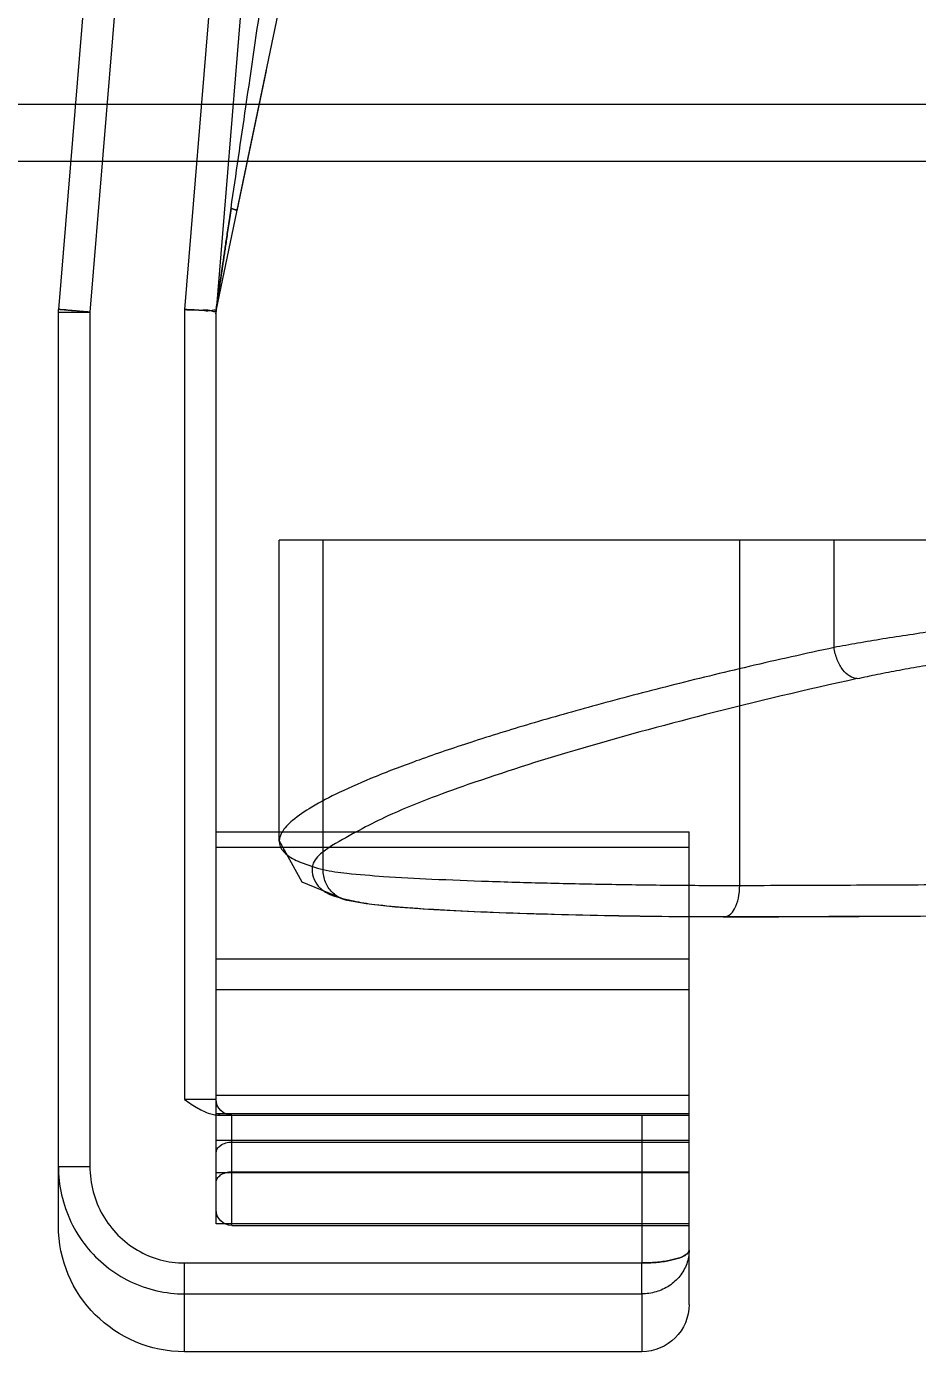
# Model space of a CAD drawing. Header units: millimetres. Extents: x 12325263 to 13848842, y -1463133 to 573208.
# Drawn here: x 12578621.46 to 12578649.69, y -838002.24 to -837959.69 of the extents above; entities that cross this region are included whole.
import ezdxf
from ezdxf.xclip import XClip

# ---------------------------------------------------------------- set-up
doc = ezdxf.new("R2010")
doc.units = ezdxf.units.MM
doc.header["$LTSCALE"] = 1000
doc.header["$XCLIPFRAME"] = 0
for name, color, linetype in [('A-ANNO-DIMS', 83, 'Continuous'), ('fur202301', 252, 'Continuous'), ('WALL', 5, 'Continuous'), ('WALL-SHATCH', 8, 'Continuous'), ('建筑-楼板开洞', 251, 'Continuous')]:
    doc.layers.add(name, color=color, linetype=linetype)
doc.styles.add('_TCH_DIM_T3', font='SIMPLEX.shx', dxfattribs={"width": 0.705882, "bigfont": 'GBCBIG.shx'})
doc.dimstyles.new('_TCH_ARCH&&120', dxfattribs={"dimtxt": 306, "dimasz": 120, "dimexe": 300, "dimexo": 360, "dimgap": 147, "dimtad": 1, "dimdec": 0, "dimzin": 0, "dimdsep": 46, "dimtxsty": '_TCH_DIM_T3', "dimblk": 'ARCHTICK', "dimcen": 0.09, "dimclrt": 7, "dimazin": 2, "dimtfac": 1, "dimtdec": 0, "dimtix": 1, "dimtmove": 2, "dimatfit": 3, "dimfxl": 1, "dimfxlon": 1, "dimtolj": 1, "dimtzin": 0, "dimarcsym": 0})

# ---------------------------------------------------------------- blocks, each defined once
blk = doc.blocks.new('adgshg13-A$C7F010FC0')
at = {"layer": 'WALL-SHATCH'}
h = blk.add_hatch(color=256, dxfattribs=at)
h.dxf.hatch_style = 1
h.paths.add_polyline_path([(-60384.171, -16880.895), (-763.165, 197.479), (12587.619, -13153.304), (12587.619, -157996.02), (-162964.851, -188820.432), (-171262.381, -180522.901), (-171262.381, -31310.898), (-150707.191, -10755.708), (-131860.078, -7980.895), (-99162.381, -7980.895), (-99162.381, -4980.895), (-76620.428, -4980.895), (-70107.652, -16880.895)], flags=16)
h.paths.add_polyline_path([(-60091.229, -16380.895), (-646.877, 646.877), (12987.619, -12987.619), (12987.619, -158331.905), (-163100.584, -189250.384), (-171662.381, -180688.586), (-171662.381, -31145.213), (-150777.896, -10260.728), (-131896.687, -7480.895), (-99562.381, -7480.895), (-99562.381, -4580.895), (-76365.552, -4580.895), (-69907.506, -16380.895)])
blk = doc.blocks.new('A$C4C7A72D3')
at = {"layer": 'WALL', "color": 1}
blk.add_blockref('adgshg13-A$C7F010FC0', (210433.012, 205503.569), dxfattribs=at)
blk = doc.blocks.new('asdgag2019061317133849825')
at = {"color": 1, "lineweight": 0}
for p, q in [((571.01, -666.672), (574.997, -714.906)), ((570, -714.947), (560.249, -668.307)), ((566.16, -668.49), (570, -714.947)), ((567.298, -670.114), (571, -714.906)), ((570.291, -670.114), (574, -714.988)), ((568.408, -707.33), (569.338, -711.779)), ((570, -743.447), (570, -714.947)), ((570, -714.947), (570.019, -715.038)), ((571, -714.906), (571, -739.947)), ((574, -714.988), (574, -742.07)), ((575, -714.988), (574, -714.988)), ((575, -743.947), (575, -714.988)), ((531.77, -722.22), (568, -722.22)), ((550.404, -725.621), (550.403, -722.22)), ((553.395, -733.163), (553.395, -722.22)), ((566.602, -732.662), (566.602, -722.22)), ((568, -731.764), (568, -722.22)), ((570, -731.463), (555, -731.463)), ((555, -743.897), (555, -731.464)), ((570, -743.897), (570, -731.464)), ((555, -731.963), (570, -731.963)), ((555, -735.498), (570, -735.498)), ((555, -736.478), (570, -736.478)), ((555, -739.825), (570, -739.825)), ((570, -739.947), (571, -739.947)), ((570, -740.397), (555, -740.397)), ((555, -746.447), (555, -740.447)), ((569.882, -740.447), (555, -740.447)), ((556.5, -740.447), (556.5, -745.134)), ((569.5, -743.947), (569.5, -740.447)), ((569.882, -740.447), (569.92, -740.447)), ((555, -741.25), (570, -741.25)), ((569.5, -741.3), (555, -741.3)), ((575, -742.07), (574, -742.07)), ((569.5, -742.24), (555, -742.24)), ((555, -742.275), (570, -742.275)), ((555, -743.897), (570, -743.897)), ((569.5, -743.947), (555, -743.947)), ((571, -745.134), (556.5, -745.134)), ((571, -747.947), (571, -745.134)), ((556.5, -746.113), (556.5, -747.947)), ((571, -746.113), (556.5, -746.113)), ((556.5, -747.947), (571, -747.947))]:
    blk.add_line(p, q, dxfattribs=at)
at = {"color": 1, "lineweight": 9}
for p, q in [((52, -708.4), (1099.2, -708.4)), ((1099.2, -710.2), (51, -710.2))]:
    blk.add_line(p, q, dxfattribs=at)
at = {"color": 1, "lineweight": 0}
for points in [[(574.97, -714.908), (574.984, -714.894), (574.992, -714.889), (574.997, -714.906)], [(565.856, -733.637), (567.268, -733.057), (567.999, -731.735)], [(553.891, -734.163), (555.88, -734.154), (557.909, -734.121), (559.85, -734.071), (561.6, -734.008), (563.097, -733.934), (564.319, -733.848), (565.24, -733.749), (565.9, -733.626)], [(544.528, -734.117), (547.451, -734.136), (550.572, -734.151), (553.891, -734.163)]]:
    blk.add_lwpolyline(points, dxfattribs=at)
for centre, radius, start, end in [((574, -714.988), 1, 0, 4.7247), ((569.5, -739.947), 0.5, 270, 360), ((569.5, -743.447), 0.5, 270, 0), ((571, -743.947), 4, 270, 0), ((556.5, -746.447), 1.5, 180, 270)]:
    blk.add_arc(centre, radius, start, end, dxfattribs=at)
for points, start_tangent, end_tangent in [([(569.525, -711.696), (569.054, -708.474), (568.527, -704.868), (567.942, -700.858), (567.293, -696.404), (566.572, -691.454)], (-0.145032, 0.989427), (-0.144019, 0.989575)), ([(569.338, -711.78), (569.42, -711.732), (569.525, -711.696)], (-0.204636, 0.978838), (0.953339, 0.301903)), ([(569.525, -711.696), (569.42, -711.732), (569.338, -711.78)], (-0.953339, -0.301903), (0.204636, -0.978838)), ([(569.992, -714.854), (569.977, -714.755), (569.962, -714.66), (569.944, -714.541), (569.923, -714.395), (569.897, -714.22), (569.882, -714.121), (569.866, -714.012), (569.848, -713.894), (569.829, -713.765), (569.809, -713.626), (569.787, -713.474), (569.762, -713.31), (569.736, -713.131), (569.708, -712.937), (569.677, -712.727), (569.643, -712.499), (569.607, -712.253), (569.568, -711.985), (569.525, -711.696)], (0.0828, -0.996566), (-0.145033, 0.989427)), ([(569.525, -711.696), (569.568, -711.987), (569.607, -712.256), (569.644, -712.503), (569.677, -712.732), (569.708, -712.942), (569.737, -713.137), (569.763, -713.315), (569.787, -713.48), (569.81, -713.632), (569.83, -713.771), (569.849, -713.899), (569.867, -714.017), (569.883, -714.125), (569.897, -714.225), (569.911, -714.316), (569.934, -714.475), (569.954, -714.606), (569.97, -714.712), (569.992, -714.854)], (0.145033, -0.989427), (-0.082552, 0.996587)), ([(569.992, -714.854), (569.977, -714.755), (569.962, -714.66), (569.944, -714.541), (569.923, -714.395), (569.897, -714.22), (569.882, -714.121), (569.866, -714.012), (569.848, -713.894), (569.829, -713.765), (569.809, -713.626), (569.787, -713.474), (569.762, -713.31), (569.736, -713.131), (569.708, -712.937), (569.677, -712.727), (569.643, -712.499), (569.607, -712.253), (569.568, -711.985), (569.525, -711.696)], (0.0828, -0.996566), (-0.145033, 0.989427)), ([(569.525, -711.696), (569.568, -711.987), (569.607, -712.256), (569.644, -712.503), (569.677, -712.732), (569.708, -712.942), (569.737, -713.137), (569.763, -713.315), (569.787, -713.48), (569.81, -713.632), (569.83, -713.771), (569.849, -713.899), (569.867, -714.017), (569.883, -714.125), (569.897, -714.225), (569.911, -714.316), (569.934, -714.475), (569.954, -714.606), (569.97, -714.712), (569.992, -714.854)], (0.145033, -0.989427), (-0.082552, 0.996587)), ([(571, -714.906), (570.692, -714.918), (570.415, -714.93), (570.194, -714.939), (570, -714.947)], (-0.99915, -0.041219), (0, -1)), ([(570, -714.947), (570.194, -714.939), (570.415, -714.93), (570.692, -714.918), (571, -714.906)], (0.082368, -0.996602), (0.99915, 0.041219)), ([(574, -714.988), (574.27, -714.966), (574.493, -714.947), (574.668, -714.934), (574.797, -714.914), (574.9, -714.915), (574.997, -714.906)], (0.996776, 0.080239), (0.08235, -0.996603)), ([(574, -714.988), (574.34, -714.96), (574.64, -714.935), (574.858, -714.919), (574.97, -714.908)], (0.996641, 0.081895), (0.991407, 0.130816)), ([(539.924, -724.393), (540.343, -724.399), (540.855, -724.422), (541.452, -724.462), (542.127, -724.516), (542.867, -724.584), (543.663, -724.666), (544.501, -724.758), (545.368, -724.861), (546.251, -724.974), (547.136, -725.093), (548.008, -725.219), (548.852, -725.35), (549.655, -725.485), (550.404, -725.621)], (0.999976, 0.006974), (0.982285, -0.187393)), ([(549.668, -726.605), (549.025, -726.469), (548.331, -726.334), (547.6, -726.202), (546.846, -726.075), (546.081, -725.955), (545.317, -725.842), (544.566, -725.738), (543.842, -725.645), (543.155, -725.564), (542.515, -725.495), (541.933, -725.441), (541.424, -725.403), (540.998, -725.381), (540.66, -725.375)], (-0.976395, 0.215991), (-0.999968, -0.007947)), ([(549.668, -726.605), (549.902, -726.533), (550.121, -726.329), (550.299, -726.009), (550.403, -725.621)], (0.999964, -0.008527), (0.142868, 0.989742)), ([(550.404, -725.621), (553.097, -726.224), (555.614, -726.836), (557.933, -727.446), (560.04, -728.045), (561.92, -728.627), (563.562, -729.187), (564.955, -729.719), (566.092, -730.219), (566.967, -730.683), (567.578, -731.109), (567.92, -731.496), (567.993, -731.844), (567.796, -732.153), (567.332, -732.425), (566.602, -732.662)], (0.977491, -0.210978), (-0.968736, -0.248095)), ([(549.668, -726.605), (554.481, -727.749), (558.628, -728.885), (562.011, -729.968), (564.554, -730.962), (566.21, -731.839), (566.948, -732.581), (566.757, -733.187), (565.644, -733.66)], (0.976405, -0.215949), (-0.967466, -0.253)), ([(549.668, -726.605), (554.481, -727.749), (558.628, -728.885), (562.011, -729.968), (564.554, -730.962), (566.21, -731.839), (566.948, -732.581), (566.757, -733.187), (565.644, -733.66)], (0.976405, -0.215949), (-0.967466, -0.253)), ([(566.602, -732.662), (565.854, -732.776), (564.686, -732.876), (563.161, -732.961), (561.362, -733.032), (559.381, -733.089), (557.318, -733.131), (555.287, -733.157), (553.395, -733.163)], (-0.97433, -0.225126), (-0.999998, 0.002)), ([(565.644, -733.66), (566.01, -733.588), (566.317, -733.381), (566.53, -733.057), (566.602, -732.662)], (0.99997, -0.007773), (-0.016582, 0.999863)), ([(553.395, -733.163), (550.275, -733.152), (547.156, -733.137), (544.036, -733.117)], (-0.999996, 0.002883), (-0.999974, 0.007196)), ([(553.921, -734.162), (553.724, -734.105), (553.556, -733.902), (553.437, -733.571), (553.395, -733.163)], (-0.99358, -0.113132), (0.002422, 0.999997)), ([(553.921, -734.161), (555.639, -734.155), (557.455, -734.129), (559.277, -734.086), (561.013, -734.03), (562.59, -733.96), (563.933, -733.875), (564.971, -733.775), (565.644, -733.66)], (0.999997, -0.002315), (0.968406, 0.24938)), ([(553.921, -734.161), (550.776, -734.149), (547.663, -734.133), (544.581, -734.111)], (-0.999994, 0.00339), (-0.999965, 0.008397)), ([(571, -739.947), (570.786, -740.096), (570.582, -740.224), (570.389, -740.324), (570.206, -740.394), (570.036, -740.434), (569.882, -740.447)], (-0.816497, -0.57735), (-1, 0)), ([(570, -741.654), (569.962, -741.519), (569.854, -741.404), (569.691, -741.327), (569.5, -741.3)], (0, 1), (-1, 0)), ([(575, -742.07), (574.899, -742.973), (574.602, -743.829), (574.122, -744.598), (573.486, -745.238), (572.727, -745.717), (571.882, -746.014), (571, -746.113)], (0, -1), (-1, -0.000013)), ([(574, -742.07), (573.894, -742.877), (573.59, -743.616), (573.111, -744.247), (572.496, -744.726), (571.774, -745.03), (571, -745.134)], (-0.008742, -0.999962), (-0.999991, -0.004267)), ([(570, -742.593), (569.962, -742.458), (569.854, -742.343), (569.691, -742.267), (569.5, -742.24)], (0, 1), (-1, 0)), ([(556.5, -745.134), (556.041, -745.114), (555.627, -745.057), (555.295, -744.968), (555.077, -744.854), (555, -744.724)], (-0.999998, 0.001935), (0, 1)), ([(555, -744.724), (555.075, -745.159), (555.293, -745.549), (555.628, -745.855), (556.047, -746.049), (556.5, -746.113)], (0, -1), (1, -0.000085)), ([(555, -744.724), (555.075, -744.852), (555.293, -744.967), (555.628, -745.057), (556.046, -745.114), (556.5, -745.134)], (0, -1), (1, -0.000508)), ([(556.5, -746.113), (556.5, -745.989), (556.5, -745.766), (556.5, -745.469), (556.5, -745.134)], (-0.004857, 0.999988), (0.000696, 1))]:
    blk.add_spline(points, degree=3, dxfattribs=dict(at, start_tangent=start_tangent, end_tangent=end_tangent))
blk = doc.blocks.new('sdfgsdffhg')
at = {"layer": 'fur202301', "xscale": -1}
blk.add_blockref('asdgag2019061317133849825', (-1886.439, 36803.061, 0), dxfattribs=at)
blk = doc.blocks.new('_ArchTick')
at = {"color": 0, "linetype": 'ByBlock', "const_width": 0.4}
blk.add_lwpolyline([(-0.5, -0.5), (0.5, 0.5)], dxfattribs=at)
blk = doc.blocks.new('*D4317')
at = {"layer": 'A-ANNO-DIMS', "color": 0, "lineweight": -2, "transparency": 16777216}
for p, q in [((12577996.811, -839035.786), (12577996.811, -839336.786)), ((12582396.811, -839035.786), (12582396.811, -839336.786)), ((12577996.811, -839036.786), (12582396.811, -839036.786))]:
    blk.add_line(p, q, dxfattribs=at)
at = {"layer": 'Defpoints', "color": 0, "transparency": 16777216}
for p in [(12577996.811, -837836.786), (12582396.811, -837836.786), (12582396.811, -839036.786)]:
    blk.add_point(p, dxfattribs=at)
at = {"layer": 'A-ANNO-DIMS', "color": 0, "lineweight": -2, "transparency": 16777216, "xscale": 120, "yscale": 120, "zscale": 120, "rotation": 180}
blk.add_blockref('_ArchTick', (12577996.811, -839036.786), dxfattribs=at)
at = {"layer": 'A-ANNO-DIMS', "color": 0, "lineweight": -2, "transparency": 16777216, "xscale": 120, "yscale": 120, "zscale": 120}
blk.add_blockref('_ArchTick', (12582396.811, -839036.786), dxfattribs=at)
at = {"layer": 'A-ANNO-DIMS', "color": 7, "transparency": 16777216, "insert": (12580196.811, -838736.786), "char_height": 306, "attachment_point": 5, "style": '_TCH_DIM_T3'}
blk.add_mtext('\\A1;4400', dxfattribs=at)

msp = doc.modelspace()

# ---------------------------------------------------------------- block references
ref = msp.add_blockref('A$C4C7A72D3', (12385714.853, -906209.521), dxfattribs=dict(rotation=350.041249254255))
XClip(ref).set_block_clipping_path([(223442.8584877662, 85923.1187333744), (220542.7961432356, 85923.1422391906), (220542.8579492103, 89292.823275506), (211526.9150355905, 89292.8101311298), (210631.4331447985, 94392.8080583527), (206113.3685902953, 94392.8025418455), (206001.4315187763, 95030.3127344656), (204376.2826588508, 94744.9613686837), (203364.4570056833, 100506.9030052917), (197947.3947122637, 99555.7482674252), (192482.3428474721, 130679.4765393781), (190118.7804593667, 130264.4504016289), (191623.4071957469, 121695.6427078634), (177046.6486519482, 119136.2011700841), (175707.6223907359, 126760.8483765714), (173902.988371335, 128026.4039125028), (169528.3854461554, 127258.2903269802), (169070.0967394859, 129868.3614864857), (163308.2517458182, 128856.6693391807), (163766.52659606, 126246.6171700556), (159679.1795131005, 125528.9180921423), (170669.6888374612, 62935.797914044), (167222.1989369914, 62330.4650948944), (167939.7759490944, 58243.6808593175), (171386.9528796654, 58848.2912487988), (172857.0656793863, 50477.0032648193), (165962.5026008021, 49266.4230898353), (168037.7813034765, 37447.1796448426), (140649.9584970828, 32638.2390106404), (115387.9799239188, 28202.5781787895), (95598.7254695911, 140907.4332163476), (226939.476109907, 163968.8668500402), (240128.6952811591, 88852.8973128139)])

# ---------------------------------------------------------------- next in the draw order: hatches: boundary and pattern name
at = {"layer": '建筑-楼板开洞'}
h = msp.add_hatch(dxfattribs=at)
h.set_pattern_fill('DASH', color=256, scale=500)
h.set_pattern_definition([(0, (0, 0), (476.25, 476.25), [476.25, -476.25])])
h.paths.add_polyline_path([(12597696.741, -842386.786), (12590696.811, -842386.901), (12590697.067, -843986.786), (12595796.811, -843986.852), (12595797.067, -849736.852), (12588796.811, -849736.786), (12588796.811, -851936.786), (12564896.811, -851936.786), (12564896.811, -816186.786), (12568846.811, -816186.786), (12568846.811, -816040), (12568846.811, -807536.786), (12574696.829, -807536.802), (12574696.771, -810386.786), (12575896.811, -810386.786), (12579055.235, -810386.784), (12580496.915, -811828.207), (12580696.915, -819086.85), (12595696.917, -819086.721), (12595696.898, -812786.786), (12597696.659, -812786.786)])

# ---------------------------------------------------------------- next in the draw order: block references
msp.add_blockref('sdfgsdffhg', (12581083.899, -874056.804, 0))

# ---------------------------------------------------------------- next in the draw order: dimensions: what is measured, and where the dimension line sits
at = {"layer": 'A-ANNO-DIMS'}
dim = msp.add_aligned_dim(p1=(12577996.811, -837836.786), p2=(12582396.811, -837836.786), distance=-1200, dimstyle='_TCH_ARCH&&120', dxfattribs=at)
dim.commit()
dim.dimension.update_dxf_attribs({"geometry": '*D4317', "text_midpoint": (12580196.811, -838736.786)})

doc.saveas('drawing.dxf')
